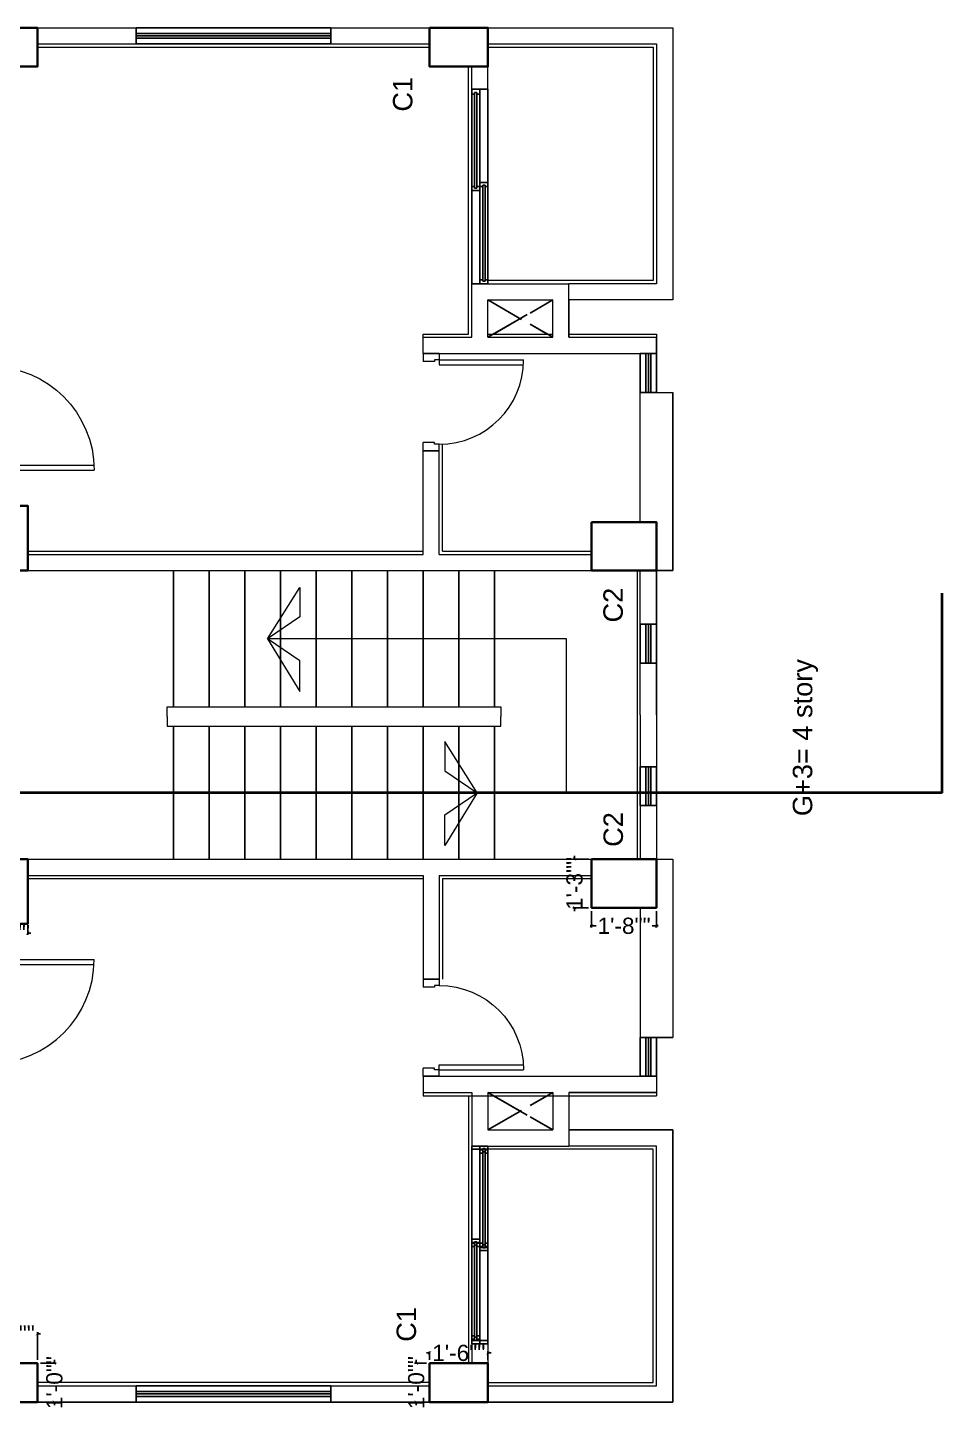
# Model space of a CAD drawing. Header units: inches. Extents: x -6918 to 21732, y -6368 to 1797.
# Drawn here: x 242.2 to 524.4, y -397.5 to 29.6 of the extents above; entities that cross this region are included whole.
import ezdxf

# ---------------------------------------------------------------- set-up
doc = ezdxf.new("R2010")
doc.units = ezdxf.units.IN
doc.header["$MEASUREMENT"] = 0
doc.linetypes.add('ACAD_ISO02W100', pattern=[15, 12, -3])
for name, color, linetype, lineweight in [('COLOUMN', 10, 'Continuous', 35), ('DIM', 10, 'Continuous', 18), ('dim-8', 7, 'Continuous', 9), ('Door', 6, 'Continuous', 15), ('LINE', 250, 'Continuous', 15), ('Raling', 1, 'Continuous', 15), ('STAIR', 32, 'Continuous', 25), ('Varanda', 16, 'Continuous', 15), ('WALL', 7, 'Continuous', 20), ('WINDOW', 5, 'Continuous', 25)]:
    doc.layers.add(name, color=color, linetype=linetype, lineweight=lineweight)
doc.layers.add('DOT', color=140, linetype='ACAD_ISO02W100')
doc.layers.add('Text', color=7, linetype='Continuous')
doc.styles.add('ARIAL', font='arial.ttf')
doc.styles.get("Standard").update_dxf_attribs({"font": 'arial.ttf'})
doc.dimstyles.new('Column Shedule', dxfattribs={"dimscale": 0, "dimtxt": 5, "dimasz": 1, "dimexe": 0.5, "dimexo": 1, "dimgap": 1, "dimtad": 0, "dimdec": 0, "dimzin": 11, "dimdsep": 46, "dimlunit": 3, "dimtxsty": 'ARIAL', "dimblk": 'ARCHTICK', "dimcen": 0.09375, "dimdle": 0.5, "dimclrd": 5, "dimclre": 7, "dimclrt": 7, "dimadec": 0, "dimazin": 0, "dimtfac": 1, "dimtdec": 0, "dimtix": 1, "dimtofl": 0, "dimtmove": 2, "dimatfit": 3, "dimldrblk": 'ARCHTICK', "dimfxl": 3, "dimtolj": 1, "dimtzin": 3, "dimlwd": -1, "dimlwe": -1, "dimarcsym": 1})

# ---------------------------------------------------------------- blocks, each defined once
blk = doc.blocks.new('A$C71373806')
at = {"layer": 'Door'}
for p, q in [((2, 5), (2, 31)), ((3.5, 5), (3.5, 30.96)), ((0, 5), (0, 0)), ((0, 5), (2, 5)), ((2, 5), (2, 3.5)), ((2, 5), (3.5, 5)), ((28, 5), (28, 3.5)), ((30, 5), (28, 5)), ((30, 5), (30, 0)), ((0, 0), (2.5, 0)), ((2, 3.5), (2.5, 3.5)), ((2.5, 3.5), (2.5, 0)), ((27.5, 3.5), (27.5, 0)), ((28, 3.5), (27.5, 3.5)), ((30, 0), (27.5, 0))]:
    blk.add_line(p, q, dxfattribs=at)
blk.add_arc((2, 5), 26, 0, 90, dxfattribs=at)
blk = doc.blocks.new('M door')
at = {"layer": 'Door'}
for p, q in [((10890.88, 11660.35), (10895.88, 11660.35)), ((10890.88, 11660.35), (10890.88, 11658.35)), ((10890.88, 11658.35), (10892.38, 11658.35)), ((10892.38, 11658.35), (10892.38, 11657.85)), ((10892.38, 11657.85), (10895.88, 11657.85)), ((10895.88, 11660.35), (10895.88, 11657.85)), ((10890.88, 11627.85), (10860.42, 11627.85)), ((10890.88, 11626.35), (10890.88, 11627.85)), ((10890.88, 11626.35), (10860.38, 11626.35)), ((10890.88, 11624.35), (10890.88, 11626.35)), ((10890.88, 11626.35), (10892.38, 11626.35)), ((10890.88, 11624.35), (10895.88, 11624.35)), ((10892.38, 11626.85), (10895.88, 11626.85)), ((10892.38, 11626.35), (10892.38, 11626.85)), ((10895.88, 11624.35), (10895.88, 11626.85))]:
    blk.add_line(p, q, dxfattribs=at)
blk.add_arc((10892.38, 11626.35), 32, 90, 180, dxfattribs=at)
blk = doc.blocks.new('ADFSDF')
at = {"layer": 'COLOUMN'}
for points in [[(-22327.73, -19135.6), (-22309.73, -19135.6), (-22309.73, -19147.6), (-22327.73, -19147.6)], [(-22206.23, -19135.6), (-22186.23, -19135.6), (-22186.23, -19150.6), (-22206.23, -19150.6)], [(-22045.23, -19135.6), (-22025.23, -19135.6), (-22025.23, -19150.6), (-22045.23, -19150.6)], [(-21921.73, -19135.6), (-21903.73, -19135.6), (-21903.73, -19147.6), (-21921.73, -19147.6)], [(-22315.73, -19284.6), (-22315.73, -19302.6), (-22327.73, -19302.6), (-22327.73, -19284.6)], [(-22206.23, -19284.6), (-22186.23, -19284.6), (-22186.23, -19299.6), (-22206.23, -19299.6)], [(-22045.23, -19284.6), (-22025.23, -19284.6), (-22025.23, -19299.6), (-22045.23, -19299.6)], [(-21903.73, -19284.6), (-21903.73, -19302.6), (-21915.73, -19302.6), (-21915.73, -19284.6)], [(-22315.73, -19438.6), (-22315.73, -19456.6), (-22327.73, -19456.6), (-22327.73, -19438.6)], [(-22180.23, -19438.6), (-22160.23, -19438.6), (-22160.23, -19453.6), (-22180.23, -19453.6)], [(-22071.23, -19438.6), (-22051.23, -19438.6), (-22051.23, -19453.6), (-22071.23, -19453.6)], [(-21903.73, -19438.6), (-21903.73, -19456.6), (-21915.73, -19456.6), (-21915.73, -19438.6)], [(-22315.73, -19577.6), (-22315.73, -19595.6), (-22327.73, -19595.6), (-22327.73, -19577.6)], [(-21903.73, -19577.6), (-21903.73, -19595.6), (-21915.73, -19595.6), (-21915.73, -19577.6)], [(-22160.23, -19627.6), (-22160.23, -19647.6), (-22175.23, -19647.6), (-22175.23, -19627.6)], [(-22056.23, -19627.6), (-22056.23, -19647.6), (-22071.23, -19647.6), (-22071.23, -19627.6)]]:
    blk.add_lwpolyline(points, close=True, dxfattribs=at)
blk = doc.blocks.new('_ArchTick')
at = {"color": 0, "linetype": 'ByBlock', "const_width": 0.15}
blk.add_lwpolyline([(-0.5, -0.5), (0.5, 0.5)], dxfattribs=at)
blk = doc.blocks.new('*D20')
at = {"layer": 'Defpoints', "color": 0, "lineweight": 40, "transparency": 16777216}
for p in [(227.19, -246.87), (242.19, -246.87), (227.19, -249.74)]:
    blk.add_point(p, dxfattribs=at)
at = {"layer": 'Text', "color": 5, "transparency": 16777216}
for p, q in [((227.19, -249.74), (226.19, -249.74)), ((242.19, -249.74), (243.19, -249.74))]:
    blk.add_line(p, q, dxfattribs=at)
at = {"layer": 'Text', "color": 7, "transparency": 16777216}
for p, q in [((227.19, -247.87), (227.19, -250.24)), ((242.19, -247.87), (242.19, -250.24))]:
    blk.add_line(p, q, dxfattribs=at)
at = {"layer": 'Text', "color": 5, "transparency": 16777216}
blk.add_blockref('_ArchTick', (227.19, -249.74), dxfattribs=at)
at = {"layer": 'Text', "color": 5, "transparency": 16777216, "rotation": 180}
blk.add_blockref('_ArchTick', (242.19, -249.74), dxfattribs=at)
at = {"layer": 'Text', "color": 7, "transparency": 16777216, "insert": (234.69, -249.74), "char_height": 5, "attachment_point": 5, "style": 'ARIAL'}
blk.add_mtext('\\A1;1\'-3""', dxfattribs=at)
blk = doc.blocks.new('*D21')
at = {"layer": 'Defpoints', "color": 0, "lineweight": 40, "transparency": 16777216}
for p in [(245.19, -373.27), (227.19, -382.37), (245.19, -382.37)]:
    blk.add_point(p, dxfattribs=at)
at = {"layer": 'Text', "color": 5, "transparency": 16777216}
for p, q in [((227.19, -373.27), (226.19, -373.27)), ((245.19, -373.27), (246.19, -373.27))]:
    blk.add_line(p, q, dxfattribs=at)
at = {"layer": 'Text', "color": 7, "transparency": 16777216}
for p, q in [((227.19, -381.37), (227.19, -372.77)), ((245.19, -381.37), (245.19, -372.77))]:
    blk.add_line(p, q, dxfattribs=at)
at = {"layer": 'Text', "color": 5, "transparency": 16777216}
blk.add_blockref('_ArchTick', (227.19, -373.27), dxfattribs=at)
at = {"layer": 'Text', "color": 5, "transparency": 16777216, "rotation": 180}
blk.add_blockref('_ArchTick', (245.19, -373.27), dxfattribs=at)
at = {"layer": 'Text', "color": 7, "transparency": 16777216, "insert": (236.19, -373.27), "char_height": 5, "attachment_point": 5, "style": 'ARIAL'}
blk.add_mtext('\\A1;1\'-6""', dxfattribs=at)
blk = doc.blocks.new('*D22')
at = {"layer": 'Defpoints', "color": 0, "lineweight": 40, "transparency": 16777216}
for p in [(245.19, -382.37), (245.19, -394.37), (250.43, -394.37)]:
    blk.add_point(p, dxfattribs=at)
at = {"layer": 'Text', "color": 7, "transparency": 16777216}
for p, q in [((246.19, -382.37), (250.93, -382.37)), ((246.19, -394.37), (250.93, -394.37))]:
    blk.add_line(p, q, dxfattribs=at)
at = {"layer": 'Text', "color": 5, "transparency": 16777216}
for p, q in [((250.43, -382.37), (250.43, -381.37)), ((250.43, -394.37), (250.43, -395.37))]:
    blk.add_line(p, q, dxfattribs=at)
for p, rotation in [((250.43, -382.37), 270), ((250.43, -394.37), 90)]:
    blk.add_blockref('_ArchTick', p, dxfattribs=dict(at, rotation=rotation))
at = {"layer": 'Text', "color": 7, "transparency": 16777216, "insert": (250.43, -388.37), "char_height": 5, "attachment_point": 5, "rotation": 90, "style": 'ARIAL'}
blk.add_mtext('\\A1;1\'-0""', dxfattribs=at)
blk = doc.blocks.new('*D23')
at = {"layer": 'Defpoints', "color": 0, "lineweight": 40, "transparency": 16777216}
for p in [(384.19, -379.22), (366.19, -382.37), (384.19, -382.37)]:
    blk.add_point(p, dxfattribs=at)
at = {"layer": 'Text', "color": 5, "transparency": 16777216}
for p, q in [((366.19, -379.22), (365.19, -379.22)), ((384.19, -379.22), (385.19, -379.22))]:
    blk.add_line(p, q, dxfattribs=at)
at = {"layer": 'Text', "color": 7, "transparency": 16777216}
for p, q in [((366.19, -381.37), (366.19, -378.72)), ((384.19, -381.37), (384.19, -378.72))]:
    blk.add_line(p, q, dxfattribs=at)
at = {"layer": 'Text', "color": 5, "transparency": 16777216}
blk.add_blockref('_ArchTick', (366.19, -379.22), dxfattribs=at)
at = {"layer": 'Text', "color": 5, "transparency": 16777216, "rotation": 180}
blk.add_blockref('_ArchTick', (384.19, -379.22), dxfattribs=at)
at = {"layer": 'Text', "color": 7, "transparency": 16777216, "insert": (375.19, -379.22), "char_height": 5, "attachment_point": 5, "style": 'ARIAL'}
blk.add_mtext('\\A1;1\'-6""', dxfattribs=at)
blk = doc.blocks.new('*D24')
at = {"layer": 'Defpoints', "color": 0, "lineweight": 40, "transparency": 16777216}
for p in [(362.08, -382.37), (366.19, -382.37), (366.19, -394.37)]:
    blk.add_point(p, dxfattribs=at)
at = {"layer": 'Text', "color": 7, "transparency": 16777216}
for p, q in [((365.19, -382.37), (361.58, -382.37)), ((365.19, -394.37), (361.58, -394.37))]:
    blk.add_line(p, q, dxfattribs=at)
at = {"layer": 'Text', "color": 5, "transparency": 16777216}
for p, q in [((362.08, -382.37), (362.08, -381.37)), ((362.08, -394.37), (362.08, -395.37))]:
    blk.add_line(p, q, dxfattribs=at)
for p, rotation in [((362.08, -382.37), 270), ((362.08, -394.37), 90)]:
    blk.add_blockref('_ArchTick', p, dxfattribs=dict(at, rotation=rotation))
at = {"layer": 'Text', "color": 7, "transparency": 16777216, "insert": (362.08, -388.37), "char_height": 5, "attachment_point": 5, "rotation": 90, "style": 'ARIAL'}
blk.add_mtext('\\A1;1\'-0""', dxfattribs=at)
blk = doc.blocks.new('*D25')
at = {"layer": 'Defpoints', "color": 0, "lineweight": 40, "transparency": 16777216}
for p in [(416.19, -241.87), (436.19, -241.87), (416.19, -247.47)]:
    blk.add_point(p, dxfattribs=at)
at = {"layer": 'Text', "color": 7, "transparency": 16777216}
for p, q in [((416.19, -242.87), (416.19, -247.97)), ((436.19, -242.87), (436.19, -247.97))]:
    blk.add_line(p, q, dxfattribs=at)
at = {"layer": 'Text', "color": 5, "transparency": 16777216}
for p, q in [((415.69, -247.47), (417.54, -247.47)), ((436.69, -247.47), (434.84, -247.47))]:
    blk.add_line(p, q, dxfattribs=at)
at = {"layer": 'Text', "color": 5, "transparency": 16777216, "rotation": 180}
blk.add_blockref('_ArchTick', (416.19, -247.47), dxfattribs=at)
at = {"layer": 'Text', "color": 5, "transparency": 16777216}
blk.add_blockref('_ArchTick', (436.19, -247.47), dxfattribs=at)
at = {"layer": 'Text', "color": 7, "transparency": 16777216, "insert": (426.19, -247.47), "char_height": 5, "attachment_point": 5, "style": 'ARIAL'}
blk.add_mtext('\\A1;1\'-8""', dxfattribs=at)
blk = doc.blocks.new('*D26')
at = {"layer": 'Defpoints', "color": 0, "lineweight": 40, "transparency": 16777216}
for p in [(410.92, -226.87), (416.19, -226.87), (416.19, -241.87)]:
    blk.add_point(p, dxfattribs=at)
at = {"layer": 'Text', "color": 5, "transparency": 16777216}
for p, q in [((410.92, -226.87), (410.92, -225.87)), ((410.92, -241.87), (410.92, -242.87))]:
    blk.add_line(p, q, dxfattribs=at)
at = {"layer": 'Text', "color": 7, "transparency": 16777216}
for p, q in [((415.19, -226.87), (410.42, -226.87)), ((415.19, -241.87), (410.42, -241.87))]:
    blk.add_line(p, q, dxfattribs=at)
at = {"layer": 'Text', "color": 5, "transparency": 16777216}
for p, rotation in [((410.92, -226.87), 270), ((410.92, -241.87), 90)]:
    blk.add_blockref('_ArchTick', p, dxfattribs=dict(at, rotation=rotation))
at = {"layer": 'Text', "color": 7, "transparency": 16777216, "insert": (410.92, -234.37), "char_height": 5, "attachment_point": 5, "rotation": 90, "style": 'ARIAL'}
blk.add_mtext('\\A1;1\'-3""', dxfattribs=at)
blk = doc.blocks.new('*D37')
at = {"layer": 'Defpoints', "color": 0, "lineweight": 40, "transparency": 16777216}
for p in [(227.19, -246.87), (242.19, -246.87), (227.19, -249.74)]:
    blk.add_point(p, dxfattribs=at)
at = {"layer": 'Text', "color": 5, "transparency": 16777216}
for p, q in [((227.19, -249.74), (226.19, -249.74)), ((242.19, -249.74), (243.19, -249.74))]:
    blk.add_line(p, q, dxfattribs=at)
at = {"layer": 'Text', "color": 7, "transparency": 16777216}
for p, q in [((227.19, -247.87), (227.19, -250.24)), ((242.19, -247.87), (242.19, -250.24))]:
    blk.add_line(p, q, dxfattribs=at)
at = {"layer": 'Text', "color": 5, "transparency": 16777216}
blk.add_blockref('_ArchTick', (227.19, -249.74), dxfattribs=at)
at = {"layer": 'Text', "color": 5, "transparency": 16777216, "rotation": 180}
blk.add_blockref('_ArchTick', (242.19, -249.74), dxfattribs=at)
at = {"layer": 'Text', "color": 7, "transparency": 16777216, "insert": (234.69, -249.74), "char_height": 5, "attachment_point": 5, "style": 'ARIAL'}
blk.add_mtext('\\A1;1\'-3""', dxfattribs=at)
blk = doc.blocks.new('*D38')
at = {"layer": 'Defpoints', "color": 0, "lineweight": 40, "transparency": 16777216}
for p in [(245.19, -373.27), (227.19, -382.37), (245.19, -382.37)]:
    blk.add_point(p, dxfattribs=at)
at = {"layer": 'Text', "color": 5, "transparency": 16777216}
for p, q in [((227.19, -373.27), (226.19, -373.27)), ((245.19, -373.27), (246.19, -373.27))]:
    blk.add_line(p, q, dxfattribs=at)
at = {"layer": 'Text', "color": 7, "transparency": 16777216}
for p, q in [((227.19, -381.37), (227.19, -372.77)), ((245.19, -381.37), (245.19, -372.77))]:
    blk.add_line(p, q, dxfattribs=at)
at = {"layer": 'Text', "color": 5, "transparency": 16777216}
blk.add_blockref('_ArchTick', (227.19, -373.27), dxfattribs=at)
at = {"layer": 'Text', "color": 5, "transparency": 16777216, "rotation": 180}
blk.add_blockref('_ArchTick', (245.19, -373.27), dxfattribs=at)
at = {"layer": 'Text', "color": 7, "transparency": 16777216, "insert": (236.19, -373.27), "char_height": 5, "attachment_point": 5, "style": 'ARIAL'}
blk.add_mtext('\\A1;1\'-6""', dxfattribs=at)
blk = doc.blocks.new('*D39')
at = {"layer": 'Defpoints', "color": 0, "lineweight": 40, "transparency": 16777216}
for p in [(245.19, -382.37), (245.19, -394.37), (250.43, -394.37)]:
    blk.add_point(p, dxfattribs=at)
at = {"layer": 'Text', "color": 7, "transparency": 16777216}
for p, q in [((246.19, -382.37), (250.93, -382.37)), ((246.19, -394.37), (250.93, -394.37))]:
    blk.add_line(p, q, dxfattribs=at)
at = {"layer": 'Text', "color": 5, "transparency": 16777216}
for p, q in [((250.43, -382.37), (250.43, -381.37)), ((250.43, -394.37), (250.43, -395.37))]:
    blk.add_line(p, q, dxfattribs=at)
for p, rotation in [((250.43, -382.37), 270), ((250.43, -394.37), 90)]:
    blk.add_blockref('_ArchTick', p, dxfattribs=dict(at, rotation=rotation))
at = {"layer": 'Text', "color": 7, "transparency": 16777216, "insert": (250.43, -388.37), "char_height": 5, "attachment_point": 5, "rotation": 90, "style": 'ARIAL'}
blk.add_mtext('\\A1;1\'-0""', dxfattribs=at)
blk = doc.blocks.new('*D27')
at = {"layer": 'Defpoints', "color": 0, "lineweight": 40, "transparency": 16777216}
for p in [(362.08, -382.37), (366.19, -382.37), (366.19, -394.37)]:
    blk.add_point(p, dxfattribs=at)
at = {"layer": 'Text', "color": 7, "transparency": 16777216}
for p, q in [((365.19, -382.37), (361.58, -382.37)), ((365.19, -394.37), (361.58, -394.37))]:
    blk.add_line(p, q, dxfattribs=at)
at = {"layer": 'Text', "color": 5, "transparency": 16777216}
for p, q in [((362.08, -382.37), (362.08, -381.37)), ((362.08, -394.37), (362.08, -395.37))]:
    blk.add_line(p, q, dxfattribs=at)
for p, rotation in [((362.08, -382.37), 270), ((362.08, -394.37), 90)]:
    blk.add_blockref('_ArchTick', p, dxfattribs=dict(at, rotation=rotation))
at = {"layer": 'Text', "color": 7, "transparency": 16777216, "insert": (362.08, -388.37), "char_height": 5, "attachment_point": 5, "rotation": 90, "style": 'ARIAL'}
blk.add_mtext('\\A1;1\'-0""', dxfattribs=at)
blk = doc.blocks.new('*D28')
at = {"layer": 'Defpoints', "color": 0, "lineweight": 40, "transparency": 16777216}
for p in [(416.19, -241.87), (436.19, -241.87), (416.19, -247.47)]:
    blk.add_point(p, dxfattribs=at)
at = {"layer": 'Text', "color": 7, "transparency": 16777216}
for p, q in [((416.19, -242.87), (416.19, -247.97)), ((436.19, -242.87), (436.19, -247.97))]:
    blk.add_line(p, q, dxfattribs=at)
at = {"layer": 'Text', "color": 5, "transparency": 16777216}
for p, q in [((415.69, -247.47), (417.54, -247.47)), ((436.69, -247.47), (434.84, -247.47))]:
    blk.add_line(p, q, dxfattribs=at)
at = {"layer": 'Text', "color": 5, "transparency": 16777216, "rotation": 180}
blk.add_blockref('_ArchTick', (416.19, -247.47), dxfattribs=at)
at = {"layer": 'Text', "color": 5, "transparency": 16777216}
blk.add_blockref('_ArchTick', (436.19, -247.47), dxfattribs=at)
at = {"layer": 'Text', "color": 7, "transparency": 16777216, "insert": (426.19, -247.47), "char_height": 5, "attachment_point": 5, "style": 'ARIAL'}
blk.add_mtext('\\A1;1\'-8""', dxfattribs=at)
blk = doc.blocks.new('*D29')
at = {"layer": 'Defpoints', "color": 0, "lineweight": 40, "transparency": 16777216}
for p in [(410.92, -226.87), (416.19, -226.87), (416.19, -241.87)]:
    blk.add_point(p, dxfattribs=at)
at = {"layer": 'Text', "color": 5, "transparency": 16777216}
for p, q in [((410.92, -226.87), (410.92, -225.87)), ((410.92, -241.87), (410.92, -242.87))]:
    blk.add_line(p, q, dxfattribs=at)
at = {"layer": 'Text', "color": 7, "transparency": 16777216}
for p, q in [((415.19, -226.87), (410.42, -226.87)), ((415.19, -241.87), (410.42, -241.87))]:
    blk.add_line(p, q, dxfattribs=at)
at = {"layer": 'Text', "color": 5, "transparency": 16777216}
for p, rotation in [((410.92, -226.87), 270), ((410.92, -241.87), 90)]:
    blk.add_blockref('_ArchTick', p, dxfattribs=dict(at, rotation=rotation))
at = {"layer": 'Text', "color": 7, "transparency": 16777216, "insert": (410.92, -234.37), "char_height": 5, "attachment_point": 5, "rotation": 90, "style": 'ARIAL'}
blk.add_mtext('\\A1;1\'-3""', dxfattribs=at)

msp = doc.modelspace()

# ---------------------------------------------------------------- linework, layer by layer
at = {"layer": 'dim-8', "ltscale": 2}
for points in [[(245.19, 29.63), (366.19, 29.63)], [(245.19, 29.63), (366.19, 29.63)], [(384.19, 29.63), (441.19, 29.63), (441.19, -54.37), (409.19, -54.37), (409.19, -65.87), (436.19, -65.87), (436.19, -82.87), (441.19, -82.87), (441.19, -137.87), (436.19, -137.87), (436.19, -226.87), (441.19, -226.87), (441.19, -281.87), (436.19, -281.87), (436.19, -298.87), (409.19, -298.87), (409.19, -310.37), (441.19, -310.37), (441.19, -394.37), (384.19, -394.37)], [(384.19, 29.63), (441.19, 29.63), (441.19, -54.37), (409.19, -54.37), (409.19, -64.87)], [(245.19, 23.63), (366.19, 23.63)], [(436.19, -64.87), (436.19, -82.87), (441.19, -82.87), (441.19, -137.87), (436.19, -137.87), (436.19, -226.87), (441.19, -226.87), (441.19, -281.87), (436.19, -281.87), (436.19, -299.87)], [(409.19, -299.87), (409.19, -310.37), (441.19, -310.37), (441.19, -394.37), (384.19, -394.37)], [(366.19, -388.37), (245.19, -388.37)], [(366.19, -394.37), (245.19, -394.37)], [(366.19, -394.37), (245.19, -394.37)]]:
    msp.add_lwpolyline(points, dxfattribs=at)
at = {"layer": 'DOT'}
for p, q in [((384.19, -54.37), (404.19, -65.87)), ((384.19, -65.87), (404.19, -54.37)), ((384.19, -54.37), (402.45, -64.87)), ((385.93, -64.87), (404.19, -54.37)), ((384.19, -310.37), (404.19, -298.87)), ((384.19, -298.87), (404.19, -310.37)), ((384.19, -310.37), (402.45, -299.87)), ((385.93, -299.87), (404.19, -310.37))]:
    msp.add_line(p, q, dxfattribs=at)
at = {"layer": 'LINE'}
msp.add_lwpolyline([(299.43, -206.37), (408.45, -206.37), (408.45, -158.87), (316.17, -158.87), (326.17, -175.2), (326.17, -165.71), (316.17, -158.87), (326.17, -143.07), (326.17, -152.13), (316.17, -158.87)], dxfattribs=at)
msp.add_lwpolyline([(299.43, -206.37), (408.45, -206.37), (408.45, -158.87), (316.17, -158.87), (326.17, -175.2), (326.17, -165.71), (316.17, -158.87), (326.17, -143.07), (326.17, -152.13), (316.17, -158.87)], dxfattribs=at)
msp.add_lwpolyline([(380.86, -206.37), (370.86, -222.7), (370.86, -213.21), (380.86, -206.37), (370.86, -190.57), (370.86, -199.63)], close=True, dxfattribs=at)
msp.add_lwpolyline([(380.86, -206.37), (370.86, -222.7), (370.86, -213.21), (380.86, -206.37), (370.86, -190.57), (370.86, -199.63)], close=True, dxfattribs=at)
at = {"layer": 'Raling', "color": 18, "lineweight": 40, "true_color": 0x000000}
for q in [(524.38, -144.79), (-185.81, -206.37)]:
    msp.add_line((524.38, -206.37), q, dxfattribs=at)
at = {"layer": 'Raling'}
for points in [[(285.19, -182.87), (285.19, -179.87), (388.19, -179.87), (388.19, -182.87)], [(285.19, -182.87), (285.19, -179.87), (388.19, -179.87), (388.19, -182.87)], [(285.19, -182.87), (285.19, -185.87), (388.19, -185.87), (388.19, -182.87)], [(285.19, -182.87), (285.19, -185.87), (388.19, -185.87), (388.19, -182.87)]]:
    msp.add_lwpolyline(points, dxfattribs=at)
at = {"layer": 'STAIR'}
for p, q in [((287.19, -179.87), (287.19, -137.87)), ((287.19, -179.87), (287.19, -137.87)), ((298.19, -179.87), (298.19, -137.87)), ((298.19, -179.87), (298.19, -137.87)), ((309.19, -179.87), (309.19, -137.87)), ((309.19, -179.87), (309.19, -137.87)), ((320.19, -179.87), (320.19, -137.87)), ((320.19, -179.87), (320.19, -137.87)), ((331.19, -179.87), (331.19, -137.87)), ((331.19, -179.87), (331.19, -137.87)), ((342.19, -179.87), (342.19, -137.87)), ((342.19, -179.87), (342.19, -137.87)), ((353.19, -179.87), (353.19, -137.87)), ((353.19, -179.87), (353.19, -137.87)), ((364.19, -179.87), (364.19, -137.87)), ((364.19, -179.87), (364.19, -137.87)), ((375.19, -179.87), (375.19, -137.87)), ((375.19, -179.87), (375.19, -137.87)), ((386.19, -137.87), (386.19, -179.87)), ((386.19, -137.87), (386.19, -179.87)), ((287.19, -185.87), (287.19, -226.87)), ((287.19, -185.87), (287.19, -226.87)), ((298.19, -185.87), (298.19, -226.87)), ((298.19, -185.87), (298.19, -226.87)), ((309.19, -185.87), (309.19, -226.87)), ((309.19, -185.87), (309.19, -226.87)), ((320.19, -185.87), (320.19, -226.87)), ((320.19, -185.87), (320.19, -226.87)), ((331.19, -185.87), (331.19, -226.87)), ((331.19, -185.87), (331.19, -226.87)), ((342.19, -185.87), (342.19, -226.87)), ((342.19, -185.87), (342.19, -226.87)), ((353.19, -185.87), (353.19, -226.87)), ((353.19, -185.87), (353.19, -226.87)), ((364.19, -185.87), (364.19, -226.87)), ((364.19, -185.87), (364.19, -226.87)), ((375.19, -185.87), (375.19, -226.87)), ((375.19, -185.87), (375.19, -226.87)), ((386.19, -226.87), (386.19, -185.87)), ((386.19, -226.87), (386.19, -185.87))]:
    msp.add_line(p, q, dxfattribs=at)
at = {"layer": 'Varanda'}
for points in [[(384.19, 29.63), (441.19, 29.63), (441.19, -54.37), (409.19, -54.37)], [(384.19, 29.63), (441.19, 29.63), (441.19, -54.37), (409.19, -54.37)], [(384.19, 24.63), (436.19, 24.63), (436.19, -49.37), (409.19, -49.37)], [(384.19, 23.63), (435.19, 23.63), (435.19, -48.37), (384.19, -48.37)], [(384.19, -394.37), (441.19, -394.37), (441.19, -310.37), (409.19, -310.37)], [(384.19, -394.37), (441.19, -394.37), (441.19, -310.37), (409.19, -310.37)], [(384.19, -389.37), (436.19, -389.37), (436.19, -315.37), (409.19, -315.37)], [(384.19, -388.37), (435.19, -388.37), (435.19, -316.37), (384.19, -316.37)]]:
    msp.add_lwpolyline(points, dxfattribs=at)
at = {"layer": 'WALL'}
for p, q in [((245.19, 29.63), (275.69, 29.63)), ((245.19, 29.63), (275.69, 29.63)), ((275.69, 24.63), (275.69, 29.63)), ((275.69, 24.63), (275.69, 29.63)), ((335.69, 29.63), (366.19, 29.63)), ((335.69, 24.63), (335.69, 29.63)), ((335.69, 29.63), (366.19, 29.63)), ((335.69, 24.63), (335.69, 29.63)), ((245.19, 24.63), (275.69, 24.63)), ((335.69, 24.63), (366.19, 24.63)), ((378.19, -64.87), (378.19, 17.63)), ((379.19, 10.63), (379.19, 17.63)), ((384.19, 10.63), (384.19, 17.63)), ((384.19, 10.63), (384.19, 17.63)), ((379.19, 10.63), (384.19, 10.63)), ((379.19, 10.63), (384.19, 10.63)), ((379.19, -65.87), (379.19, -49.37)), ((379.19, -49.37), (409.19, -49.37)), ((379.19, -49.37), (384.19, -49.37)), ((409.19, -65.87), (409.19, -49.37)), ((384.19, -65.87), (384.19, -54.37)), ((384.19, -54.37), (404.19, -54.37)), ((384.19, -64.87), (384.19, -54.37)), ((384.19, -54.37), (404.19, -54.37)), ((404.19, -65.87), (404.19, -54.37)), ((404.19, -64.87), (404.19, -54.37)), ((409.19, -64.87), (409.19, -54.37)), ((364.19, -70.87), (364.19, -64.87)), ((364.19, -64.87), (378.19, -64.87)), ((364.19, -70.87), (364.19, -65.87)), ((364.19, -65.87), (379.19, -65.87)), ((384.19, -64.87), (404.19, -64.87)), ((384.19, -65.87), (404.19, -65.87)), ((409.19, -64.87), (436.19, -64.87)), ((409.19, -65.87), (436.19, -65.87)), ((436.19, -70.87), (436.19, -65.87)), ((436.19, -70.87), (436.19, -65.87)), ((364.19, -70.87), (436.19, -70.87)), ((364.19, -70.87), (436.19, -70.87)), ((431.19, -122.87), (431.19, -82.87)), ((431.19, -82.87), (441.19, -82.87)), ((431.19, -122.87), (431.19, -82.87)), ((431.19, -82.87), (441.19, -82.87)), ((441.19, -137.87), (441.19, -82.87)), ((441.19, -137.87), (441.19, -82.87)), ((364.19, -132.87), (364.19, -100.87)), ((364.19, -100.87), (369.19, -100.87)), ((364.19, -131.87), (364.19, -100.87)), ((364.19, -100.87), (369.19, -100.87)), ((369.19, -132.87), (369.19, -100.87)), ((370.19, -131.87), (370.19, -98.85)), ((242.19, -131.87), (364.19, -131.87)), ((370.19, -131.87), (416.19, -131.87)), ((242.19, -132.87), (364.19, -132.87)), ((369.19, -132.87), (416.19, -132.87)), ((242.19, -137.87), (416.19, -137.87)), ((242.19, -137.87), (416.19, -137.87)), ((430.19, -137.87), (430.19, -226.87)), ((431.19, -154.37), (431.19, -137.87)), ((436.19, -154.37), (436.19, -137.87)), ((436.19, -137.87), (441.19, -137.87)), ((436.19, -154.37), (436.19, -137.87)), ((436.19, -137.87), (441.19, -137.87)), ((431.19, -154.37), (436.19, -154.37)), ((431.19, -154.37), (436.19, -154.37)), ((431.19, -182.37), (431.19, -166.37)), ((431.19, -166.37), (436.19, -166.37)), ((431.19, -166.37), (436.19, -166.37)), ((436.19, -182.37), (436.19, -166.37)), ((436.19, -182.37), (436.19, -166.37)), ((431.19, -182.37), (431.19, -198.37)), ((436.19, -182.37), (436.19, -198.37)), ((436.19, -182.37), (436.19, -198.37)), ((431.19, -198.37), (436.19, -198.37)), ((431.19, -198.37), (436.19, -198.37)), ((431.19, -210.37), (431.19, -226.87)), ((431.19, -210.37), (436.19, -210.37)), ((431.19, -210.37), (436.19, -210.37)), ((436.19, -210.37), (436.19, -226.87)), ((436.19, -210.37), (436.19, -226.87)), ((242.19, -226.87), (416.19, -226.87)), ((242.19, -226.87), (416.19, -226.87)), ((436.19, -226.87), (441.19, -226.87)), ((436.19, -226.87), (441.19, -226.87)), ((441.19, -226.87), (441.19, -281.87)), ((441.19, -226.87), (441.19, -281.87)), ((242.19, -231.87), (364.19, -231.87)), ((242.19, -232.87), (364.19, -232.87)), ((364.19, -231.87), (364.19, -263.87)), ((364.19, -232.87), (364.19, -263.87)), ((369.19, -231.87), (369.19, -263.87)), ((369.19, -231.87), (416.19, -231.87)), ((370.19, -232.87), (416.19, -232.87)), ((370.19, -232.87), (370.19, -263.87)), ((431.19, -241.87), (431.19, -281.87)), ((431.19, -241.87), (431.19, -281.87)), ((364.19, -263.87), (369.19, -263.87)), ((364.19, -263.87), (369.19, -263.87)), ((431.19, -281.87), (441.19, -281.87)), ((431.19, -281.87), (441.19, -281.87)), ((364.19, -293.87), (364.19, -298.87)), ((364.19, -293.87), (436.19, -293.87)), ((364.19, -293.87), (364.19, -299.87)), ((364.19, -293.87), (436.19, -293.87)), ((436.19, -293.87), (436.19, -298.87)), ((436.19, -293.87), (436.19, -298.87)), ((364.19, -298.87), (379.19, -298.87)), ((379.19, -298.87), (379.19, -315.37)), ((384.19, -298.87), (384.19, -310.37)), ((384.19, -298.87), (404.19, -298.87)), ((404.19, -298.87), (404.19, -310.37)), ((409.19, -298.87), (409.19, -315.37)), ((409.19, -298.87), (436.19, -298.87)), ((364.19, -299.87), (436.19, -299.87)), ((378.19, -299.87), (378.19, -382.37)), ((384.19, -299.87), (384.19, -310.37)), ((404.19, -299.87), (404.19, -310.37)), ((409.19, -299.87), (409.19, -310.37)), ((384.19, -310.37), (404.19, -310.37)), ((384.19, -310.37), (404.19, -310.37)), ((379.19, -315.37), (409.19, -315.37)), ((379.19, -316.37), (384.19, -316.37)), ((379.19, -375.37), (379.19, -382.37)), ((379.19, -375.37), (384.19, -375.37)), ((384.19, -375.37), (384.19, -382.37)), ((384.19, -375.37), (384.19, -382.37)), ((379.19, -376.37), (384.19, -376.37)), ((245.19, -389.37), (275.69, -389.37)), ((275.69, -389.37), (275.69, -394.37)), ((275.69, -389.37), (275.69, -394.37)), ((335.69, -389.37), (366.19, -389.37)), ((335.69, -389.37), (335.69, -394.37)), ((335.69, -389.37), (335.69, -394.37)), ((384.19, -389.37), (384.19, -394.37)), ((384.19, -389.37), (384.19, -394.37)), ((245.19, -394.37), (275.69, -394.37)), ((245.19, -394.37), (275.69, -394.37)), ((335.69, -394.37), (366.19, -394.37)), ((335.69, -394.37), (366.19, -394.37))]:
    msp.add_line(p, q, dxfattribs=at)
at = {"layer": 'WINDOW'}
for p, q in [((379.19, -20.6), (379.19, 10.63)), ((384.19, 10.63), (379.19, 10.63)), ((379.19, -20.6), (379.19, 10.63)), ((384.19, 10.63), (379.19, 10.63)), ((384.19, -18.12), (384.19, 10.63)), ((384.19, -18.12), (384.19, 10.63)), ((379.19, -20.6), (379.19, -49.37)), ((379.19, -20.6), (379.19, -49.37)), ((384.19, -18.12), (384.19, -49.37)), ((384.19, -18.12), (384.19, -49.37)), ((384.19, -49.37), (379.19, -49.37)), ((384.19, -49.37), (379.19, -49.37)), ((382.64, -48.14), (381.69, -48.14)), ((382.64, -48.14), (381.69, -48.14)), ((382.64, -48.6), (383.33, -48.6)), ((382.64, -48.6), (383.33, -48.6)), ((384.19, -48.14), (383.33, -48.14)), ((384.19, -48.14), (383.33, -48.14)), ((379.19, -344.14), (379.19, -315.37)), ((384.19, -315.37), (379.19, -315.37)), ((384.19, -346.63), (384.19, -315.37)), ((379.19, -345.14), (379.19, -316.37)), ((384.19, -316.37), (379.19, -316.37)), ((382.64, -316.6), (381.69, -316.6)), ((382.64, -317.6), (381.69, -317.6)), ((382.64, -316.14), (383.33, -316.14)), ((382.64, -317.14), (383.33, -317.14)), ((384.19, -316.6), (383.33, -316.6)), ((384.19, -317.6), (383.33, -317.6)), ((384.19, -347.63), (384.19, -316.37)), ((379.19, -344.14), (379.19, -375.37)), ((379.19, -345.14), (379.19, -376.37)), ((384.19, -346.63), (384.19, -375.37)), ((384.19, -347.63), (384.19, -376.37)), ((384.19, -375.37), (379.19, -375.37)), ((384.19, -376.37), (379.19, -376.37))]:
    msp.add_line(p, q, dxfattribs=at)
at = {"layer": 'WINDOW', "ltscale": 5}
for p, q in [((380.04, 9.17), (379.19, 9.17)), ((380.04, 9.17), (379.19, 9.17)), ((380.04, 9.63), (380.04, -19.83)), ((380.04, 9.63), (380.73, 9.63)), ((380.04, 9.63), (380.04, -19.83)), ((380.04, 9.63), (380.73, 9.63)), ((380.73, 9.63), (380.73, -19.83)), ((380.73, 9.63), (380.73, -19.83)), ((381.69, 9.17), (380.73, 9.17)), ((381.69, 9.17), (380.73, 9.17)), ((381.69, 10.63), (381.69, -49.37)), ((381.69, 10.63), (381.69, -49.37)), ((380.04, -19.37), (379.19, -19.37)), ((380.04, -19.37), (379.19, -19.37)), ((381.69, -20.6), (379.19, -20.6)), ((381.69, -20.6), (379.19, -20.6)), ((380.04, -19.83), (380.73, -19.83)), ((380.04, -19.83), (380.73, -19.83)), ((381.69, -19.37), (380.73, -19.37)), ((381.69, -19.37), (380.73, -19.37)), ((381.69, -18.12), (384.19, -18.12)), ((381.69, -18.12), (384.19, -18.12)), ((381.69, -19.37), (382.64, -19.37)), ((381.69, -19.37), (382.64, -19.37)), ((382.64, -18.91), (382.64, -48.6)), ((383.33, -18.91), (382.64, -18.91)), ((382.64, -18.91), (382.64, -48.6)), ((383.33, -18.91), (382.64, -18.91)), ((383.33, -18.91), (383.33, -48.6)), ((383.33, -18.91), (383.33, -48.6)), ((383.33, -19.37), (384.19, -19.37)), ((383.33, -19.37), (384.19, -19.37)), ((381.69, -375.37), (381.69, -315.37)), ((381.69, -376.37), (381.69, -316.37)), ((382.64, -345.83), (382.64, -316.14)), ((382.64, -346.83), (382.64, -317.14)), ((383.33, -345.83), (383.33, -316.14)), ((383.33, -346.83), (383.33, -317.14)), ((381.69, -344.14), (379.19, -344.14)), ((381.69, -345.14), (379.19, -345.14)), ((380.04, -345.37), (379.19, -345.37)), ((380.04, -374.37), (380.04, -344.91)), ((380.04, -344.91), (380.73, -344.91)), ((380.04, -375.37), (380.04, -345.91)), ((380.04, -345.91), (380.73, -345.91)), ((380.73, -374.37), (380.73, -344.91)), ((381.69, -345.37), (380.73, -345.37)), ((380.73, -375.37), (380.73, -345.91)), ((381.69, -345.37), (382.64, -345.37)), ((383.33, -345.83), (382.64, -345.83)), ((383.33, -345.37), (384.19, -345.37)), ((380.04, -346.37), (379.19, -346.37)), ((381.69, -346.37), (380.73, -346.37)), ((381.69, -346.37), (382.64, -346.37)), ((381.69, -346.63), (384.19, -346.63)), ((381.69, -347.63), (384.19, -347.63)), ((383.33, -346.83), (382.64, -346.83)), ((383.33, -346.37), (384.19, -346.37)), ((380.04, -373.91), (379.19, -373.91)), ((380.04, -374.91), (379.19, -374.91)), ((380.04, -374.37), (380.73, -374.37)), ((380.04, -375.37), (380.73, -375.37)), ((381.69, -373.91), (380.73, -373.91)), ((381.69, -374.91), (380.73, -374.91))]:
    msp.add_line(p, q, dxfattribs=at)
at = {"layer": 'WINDOW'}
for points in [[(335.69, 29.63), (335.69, 24.63), (275.69, 24.63), (275.69, 29.63)], [(335.69, 29.63), (335.69, 24.63), (275.69, 24.63), (275.69, 29.63)], [(335.69, 27.88), (335.69, 26.38), (275.69, 26.38), (275.69, 27.88)], [(335.69, 27.88), (335.69, 26.38), (275.69, 26.38), (275.69, 27.88)], [(335.69, 27.13), (335.69, 27.13), (275.69, 27.13), (275.69, 27.13)], [(335.69, 27.13), (335.69, 27.13), (275.69, 27.13), (275.69, 27.13)], [(431.19, -70.87), (436.19, -70.87), (436.19, -82.87), (431.19, -82.87)], [(431.19, -70.87), (436.19, -70.87), (436.19, -82.87), (431.19, -82.87)], [(432.94, -70.87), (434.44, -70.87), (434.44, -82.87), (432.94, -82.87)], [(432.94, -70.87), (434.44, -70.87), (434.44, -82.87), (432.94, -82.87)], [(433.69, -70.87), (433.69, -70.87), (433.69, -82.87), (433.69, -82.87)], [(433.69, -70.87), (433.69, -70.87), (433.69, -82.87), (433.69, -82.87)], [(431.19, -154.37), (436.19, -154.37), (436.19, -166.37), (431.19, -166.37)], [(431.19, -154.37), (436.19, -154.37), (436.19, -166.37), (431.19, -166.37)], [(432.94, -154.37), (434.44, -154.37), (434.44, -166.37), (432.94, -166.37)], [(432.94, -154.37), (434.44, -154.37), (434.44, -166.37), (432.94, -166.37)], [(433.69, -154.37), (433.69, -154.37), (433.69, -166.37), (433.69, -166.37)], [(433.69, -154.37), (433.69, -154.37), (433.69, -166.37), (433.69, -166.37)], [(431.19, -210.37), (436.19, -210.37), (436.19, -198.37), (431.19, -198.37)], [(431.19, -210.37), (436.19, -210.37), (436.19, -198.37), (431.19, -198.37)], [(432.94, -210.37), (434.44, -210.37), (434.44, -198.37), (432.94, -198.37)], [(432.94, -210.37), (434.44, -210.37), (434.44, -198.37), (432.94, -198.37)], [(433.69, -210.37), (433.69, -210.37), (433.69, -198.37), (433.69, -198.37)], [(433.69, -210.37), (433.69, -210.37), (433.69, -198.37), (433.69, -198.37)], [(431.19, -293.87), (436.19, -293.87), (436.19, -281.87), (431.19, -281.87)], [(431.19, -293.87), (436.19, -293.87), (436.19, -281.87), (431.19, -281.87)], [(432.94, -293.87), (434.44, -293.87), (434.44, -281.87), (432.94, -281.87)], [(432.94, -293.87), (434.44, -293.87), (434.44, -281.87), (432.94, -281.87)], [(433.69, -293.87), (433.69, -293.87), (433.69, -281.87), (433.69, -281.87)], [(433.69, -293.87), (433.69, -293.87), (433.69, -281.87), (433.69, -281.87)], [(335.69, -394.37), (335.69, -389.37), (275.69, -389.37), (275.69, -394.37)], [(335.69, -394.37), (335.69, -389.37), (275.69, -389.37), (275.69, -394.37)], [(335.69, -392.62), (335.69, -391.12), (275.69, -391.12), (275.69, -392.62)], [(335.69, -392.62), (335.69, -391.12), (275.69, -391.12), (275.69, -392.62)], [(335.69, -391.87), (335.69, -391.87), (275.69, -391.87), (275.69, -391.87)], [(335.69, -391.87), (335.69, -391.87), (275.69, -391.87), (275.69, -391.87)]]:
    msp.add_lwpolyline(points, close=True, dxfattribs=at)

# ---------------------------------------------------------------- block references
at = {"layer": 'COLOUMN', "rotation": 90}
msp.add_blockref('ADFSDF', (-19211.41, 21933.36), dxfattribs=at)
msp.add_blockref('ADFSDF', (-19211.41, 21933.36), dxfattribs=at)
at = {"layer": 'DIM', "xscale": -1}
msp.add_blockref('M door', (11123.07, -11733.22), dxfattribs=at)
msp.add_blockref('M door', (11123.07, -11733.22), dxfattribs=at)
at = {"layer": 'DIM', "rotation": 180}
msp.add_blockref('M door', (11123.07, 11368.48), dxfattribs=at)
msp.add_blockref('M door', (11123.07, 11368.48), dxfattribs=at)
at = {"layer": 'WALL', "rotation": 270}
msp.add_blockref('A$C71373806', (364.19, -70.87), dxfattribs=at)
msp.add_blockref('A$C71373806', (364.19, -70.87), dxfattribs=at)
at = {"layer": 'WALL', "xscale": -1, "rotation": 270}
msp.add_blockref('A$C71373806', (364.19, -293.87), dxfattribs=at)
msp.add_blockref('A$C71373806', (364.19, -293.87), dxfattribs=at)

# ---------------------------------------------------------------- texts
at = {"layer": 'Raling'}
for s, p in [('C1', (360.89, 3.74)), ('C1', (360.89, 3.74)), ('C2', (425.8, -153.86)), ('C2', (425.8, -153.86)), ('C2', (425.84, -223.08)), ('C2', (425.84, -223.08)), ('C1', (362.01, -375.76)), ('C1', (362.01, -375.76))]:
    msp.add_text(s, height=6, rotation=90, dxfattribs=at).set_placement(p)
at = {"layer": 'Text', "insert": (478.25, -220.13), "char_height": 6, "attachment_point": 1, "rotation": 90}
msp.add_mtext_dynamic_manual_height_columns('\\pxqc;G+3= 4 story  ', width=61.4946, gutter_width=1, heights=[0], dxfattribs=at)
msp.add_mtext_dynamic_manual_height_columns('\\pxqc;G+3= 4 story  ', width=61.4946, gutter_width=1, heights=[0], dxfattribs=at)

# ---------------------------------------------------------------- dimensions: what is measured, and where the dimension line sits
at = {"layer": 'Text'}
for base, p1, p2, angle, picture, middle in [((410.92, -226.87), (416.19, -241.87), (416.19, -226.87), 90, '*D26', (410.92, -234.37)), ((410.92, -226.87), (416.19, -241.87), (416.19, -226.87), 90, '*D29', (410.92, -234.37)), ((416.19, -247.47), (436.19, -241.87), (416.19, -241.87), 180, '*D25', (426.19, -247.47)), ((416.19, -247.47), (436.19, -241.87), (416.19, -241.87), 180, '*D28', (426.19, -247.47)), ((227.19, -249.74), (242.19, -246.87), (227.19, -246.87), 180, '*D20', (234.69, -249.74)), ((227.19, -249.74), (242.19, -246.87), (227.19, -246.87), 180, '*D37', (234.69, -249.74)), ((245.19, -373.27), (227.19, -382.37), (245.19, -382.37), 180, '*D21', (236.19, -373.27)), ((245.19, -373.27), (227.19, -382.37), (245.19, -382.37), 180, '*D38', (236.19, -373.27)), ((250.43, -394.37), (245.19, -382.37), (245.19, -394.37), 90, '*D22', (250.43, -388.37)), ((250.43, -394.37), (245.19, -382.37), (245.19, -394.37), 90, '*D39', (250.43, -388.37)), ((362.08, -382.37), (366.19, -394.37), (366.19, -382.37), 90, '*D24', (362.08, -388.37)), ((362.08, -382.37), (366.19, -394.37), (366.19, -382.37), 90, '*D27', (362.08, -388.37)), ((384.19, -379.22), (366.19, -382.37), (384.19, -382.37), 180, '*D23', (375.19, -379.22))]:
    dim = msp.add_linear_dim(base=base, p1=p1, p2=p2, angle=angle, dimstyle='Column Shedule', override={"dimscale": 1, "dimpost": '"'}, dxfattribs=at)
    dim.commit()
    dim.dimension.update_dxf_attribs({"geometry": picture, "text_midpoint": middle})

doc.saveas('drawing.dxf')
